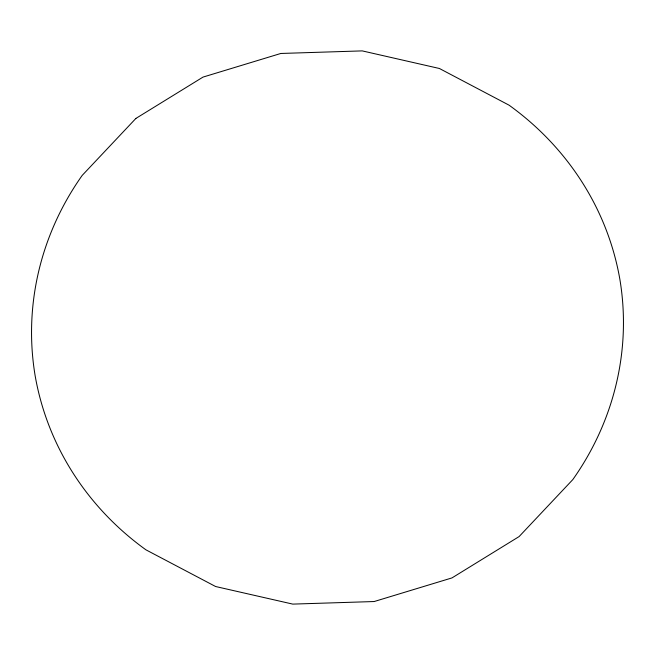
<?xml version="1.0" encoding="UTF-8"?>
<svg xmlns="http://www.w3.org/2000/svg" width="655" height="655" viewBox="0 0 655 655"><rect width="100%" height="100%" fill="white"/><g stroke="black" fill="none" stroke-linecap="round" stroke-linejoin="round"><path stroke-width="0.98" d="M135.888 118.432L82.203 175.393A298.606 280.053 -7 0 0 35.124 375.618A298.606 280.053 -7 0 0 145.975 549.848L215.61 586.52L292.769 604.106L374.169 601.536L451.991 577.907L519.112 536.568L572.798 479.607A298.606 280.053 -7 0 0 619.876 279.382A298.606 280.053 -7 0 0 509.025 105.152L439.39 68.48L362.231 50.893L280.831 53.464L203.009 77.093L135.888 118.432"/></g></svg>
